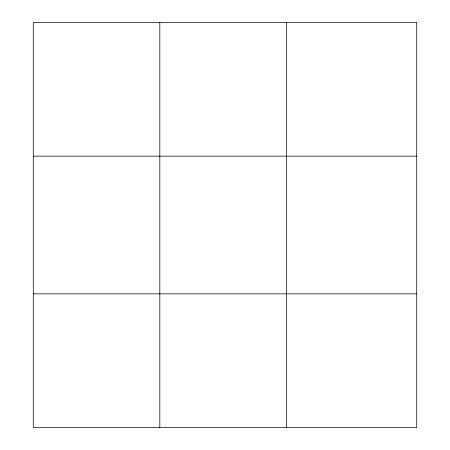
<?xml version="1.0" encoding="UTF-8"?>
<svg xmlns="http://www.w3.org/2000/svg" width="450" height="450" viewBox="0 0 450 450"><rect width="100%" height="100%" fill="white"/><g stroke="black" fill="none" stroke-linecap="round" stroke-linejoin="round"><path stroke-width="0.67" d="M159.812 427.5L159.812 22.5M286.352 427.5L286.352 22.5M33.277 156.15L416.723 156.15M33.277 293.85L416.723 293.85M416.723 22.5L416.723 427.5L33.277 427.5L33.277 22.5L416.723 22.5"/></g></svg>
